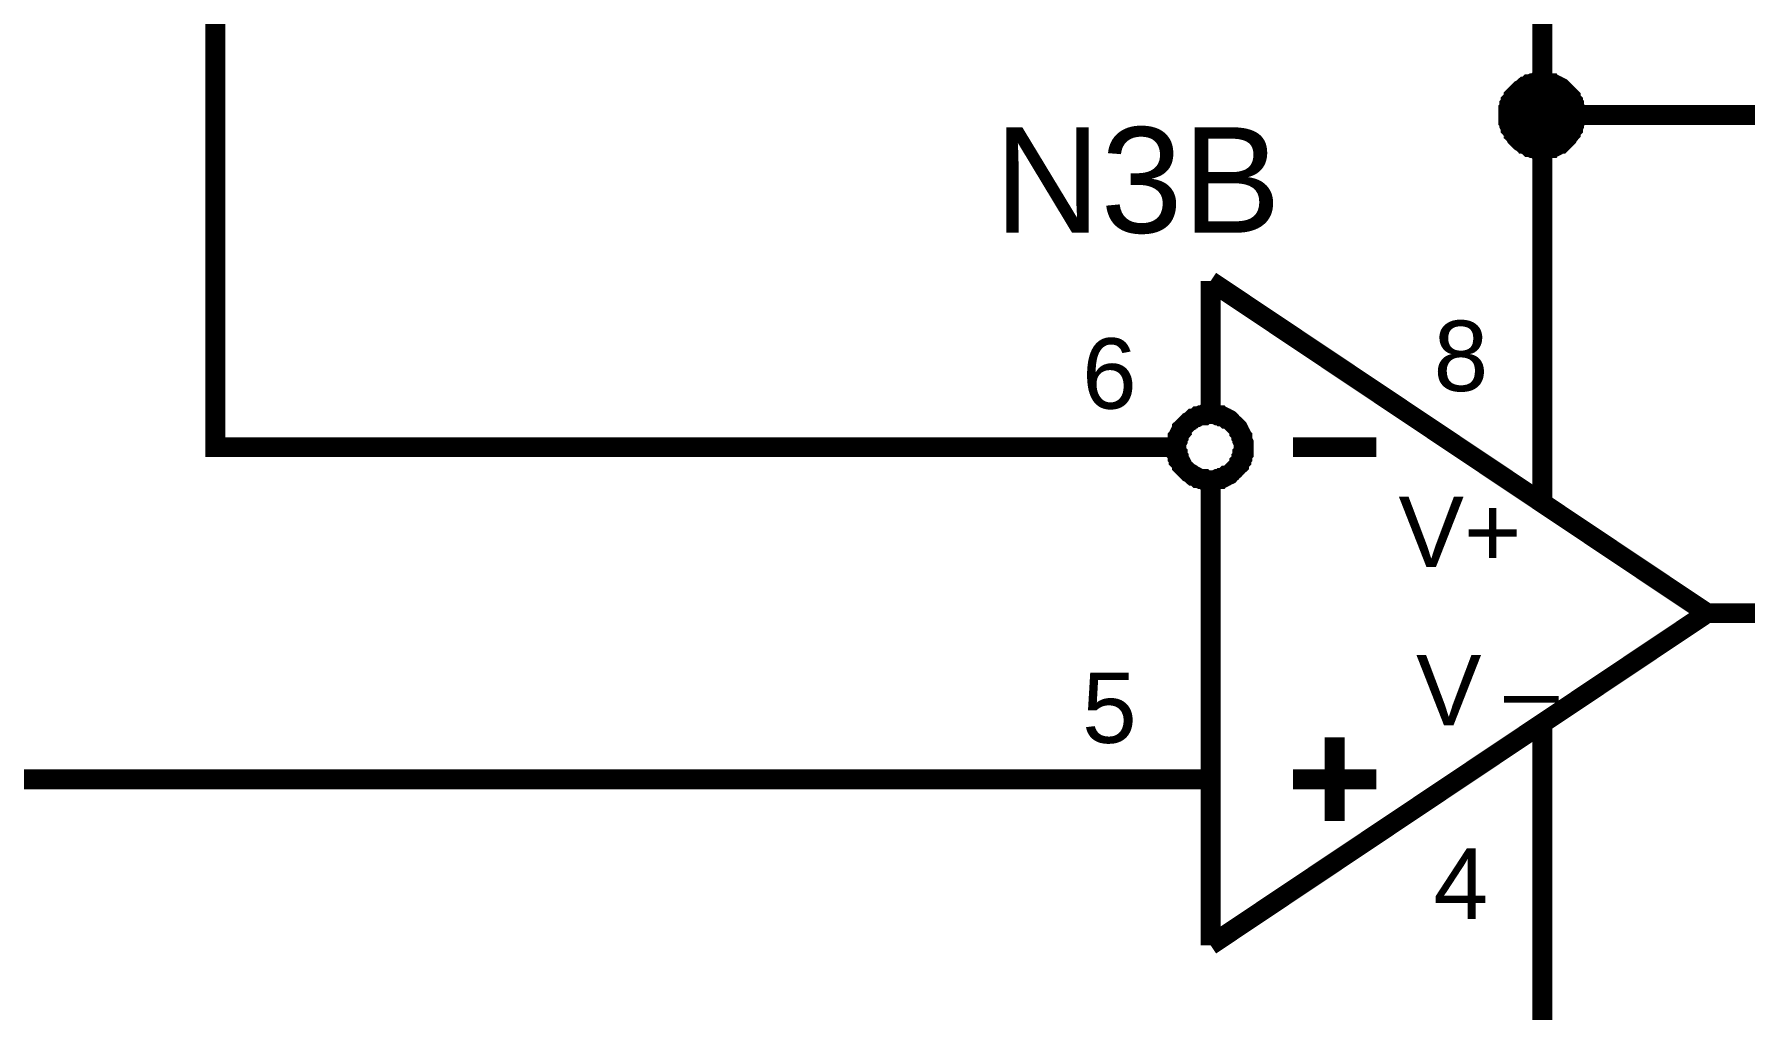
# Model space of a CAD drawing. Header units: millimetres. Extents: x -2024 to 917, y -725 to 13.
# Drawn here: x 406.88 to 432.66, y -294.76 to -280.07 of the extents above; entities that cross this region are included whole.
import ezdxf

# ---------------------------------------------------------------- set-up
doc = ezdxf.new("R2010")
doc.units = ezdxf.units.MM
doc.layers.add('Sheet', color=255, linetype='Continuous')
doc.styles.get("Standard").update_dxf_attribs({"font": 'arial.ttf'})

msp = doc.modelspace()

# ---------------------------------------------------------------- linework, layer by layer
at = {"layer": 'Sheet'}
for points, const_width in [([(429.607, -241.294), (429.607, -281.284), (429.607, -283.784)], 0.3), ([(422.109, -286.285), (409.613, -286.285), (409.613, -271.283), (412.112, -271.283)], 0.3), ([(429.094, -281.284), (429.094, -281.251), (429.094, -281.234), (429.094, -281.201), (429.11, -281.185), (429.11, -281.152), (429.11, -281.135), (429.127, -281.118), (429.127, -281.085), (429.143, -281.069), (429.16, -281.052), (429.176, -281.019), (429.176, -281.003), (429.193, -280.986), (429.21, -280.969), (429.226, -280.953), (429.243, -280.936), (429.259, -280.92), (429.276, -280.903), (429.309, -280.887), (429.325, -280.87), (429.342, -280.854), (429.359, -280.854), (429.392, -280.837), (429.408, -280.82), (429.425, -280.82), (429.458, -280.804), (429.474, -280.804), (429.508, -280.804), (429.524, -280.787), (429.557, -280.787), (429.574, -280.787), (429.607, -280.787)], 0.3), ([(429.094, -281.284), (429.094, -281.251), (429.094, -281.234), (429.094, -281.201), (429.11, -281.185), (429.11, -281.152), (429.11, -281.135), (429.127, -281.118), (429.127, -281.085), (429.143, -281.069), (429.16, -281.052), (429.176, -281.019), (429.176, -281.003), (429.193, -280.986), (429.21, -280.969), (429.226, -280.953), (429.243, -280.936), (429.259, -280.92), (429.276, -280.903), (429.309, -280.887), (429.325, -280.87), (429.342, -280.854), (429.359, -280.854), (429.392, -280.837), (429.408, -280.82), (429.425, -280.82), (429.458, -280.804), (429.474, -280.804), (429.508, -280.804), (429.524, -280.787), (429.557, -280.787), (429.574, -280.787), (429.607, -280.787)], 0.3), ([(429.094, -281.284), (429.094, -281.251), (429.094, -281.234), (429.094, -281.201), (429.11, -281.185), (429.11, -281.152), (429.11, -281.135), (429.127, -281.118), (429.127, -281.085), (429.143, -281.069), (429.16, -281.052), (429.176, -281.019), (429.176, -281.003), (429.193, -280.986), (429.21, -280.969), (429.226, -280.953), (429.243, -280.936), (429.259, -280.92), (429.276, -280.903), (429.309, -280.887), (429.325, -280.87), (429.342, -280.854), (429.359, -280.854), (429.392, -280.837), (429.408, -280.82), (429.425, -280.82), (429.458, -280.804), (429.474, -280.804), (429.508, -280.804), (429.524, -280.787), (429.557, -280.787), (429.574, -280.787), (429.607, -280.787)], 0.3), ([(429.094, -281.284), (429.094, -281.251), (429.094, -281.234), (429.094, -281.201), (429.11, -281.185), (429.11, -281.152), (429.11, -281.135), (429.127, -281.118), (429.127, -281.085), (429.143, -281.069), (429.16, -281.052), (429.176, -281.019), (429.176, -281.003), (429.193, -280.986), (429.21, -280.969), (429.226, -280.953), (429.243, -280.936), (429.259, -280.92), (429.276, -280.903), (429.309, -280.887), (429.325, -280.87), (429.342, -280.854), (429.359, -280.854), (429.392, -280.837), (429.408, -280.82), (429.425, -280.82), (429.458, -280.804), (429.474, -280.804), (429.508, -280.804), (429.524, -280.787), (429.557, -280.787), (429.574, -280.787), (429.607, -280.787)], 0.3), ([(429.607, -280.787), (429.607, -280.787)], 0.3), ([(429.607, -280.787), (429.623, -280.787), (429.656, -280.787), (429.673, -280.787), (429.706, -280.804), (429.723, -280.804), (429.756, -280.804), (429.772, -280.82), (429.789, -280.82), (429.822, -280.837), (429.839, -280.854), (429.855, -280.854), (429.888, -280.87), (429.905, -280.887), (429.921, -280.903), (429.938, -280.92), (429.954, -280.936), (429.971, -280.953), (429.988, -280.969), (430.004, -280.986), (430.021, -281.003), (430.037, -281.019), (430.037, -281.052), (430.054, -281.069), (430.07, -281.085), (430.07, -281.118), (430.087, -281.135), (430.087, -281.152), (430.087, -281.185), (430.103, -281.201), (430.103, -281.234), (430.103, -281.251), (430.103, -281.284)], 0.3), ([(429.607, -280.787), (429.607, -280.787)], 0.3), ([(429.607, -280.787), (429.623, -280.787), (429.656, -280.787), (429.673, -280.787), (429.706, -280.804), (429.723, -280.804), (429.756, -280.804), (429.772, -280.82), (429.789, -280.82), (429.822, -280.837), (429.839, -280.854), (429.855, -280.854), (429.888, -280.87), (429.905, -280.887), (429.921, -280.903), (429.938, -280.92), (429.954, -280.936), (429.971, -280.953), (429.988, -280.969), (430.004, -280.986), (430.021, -281.003), (430.037, -281.019), (430.037, -281.052), (430.054, -281.069), (430.07, -281.085), (430.07, -281.118), (430.087, -281.135), (430.087, -281.152), (430.087, -281.185), (430.103, -281.201), (430.103, -281.234), (430.103, -281.251), (430.103, -281.284)], 0.3), ([(429.607, -280.787), (429.607, -280.787)], 0.3), ([(429.607, -280.787), (429.623, -280.787), (429.656, -280.787), (429.673, -280.787), (429.706, -280.804), (429.723, -280.804), (429.756, -280.804), (429.772, -280.82), (429.789, -280.82), (429.822, -280.837), (429.839, -280.854), (429.855, -280.854), (429.888, -280.87), (429.905, -280.887), (429.921, -280.903), (429.938, -280.92), (429.954, -280.936), (429.971, -280.953), (429.988, -280.969), (430.004, -280.986), (430.021, -281.003), (430.037, -281.019), (430.037, -281.052), (430.054, -281.069), (430.07, -281.085), (430.07, -281.118), (430.087, -281.135), (430.087, -281.152), (430.087, -281.185), (430.103, -281.201), (430.103, -281.234), (430.103, -281.251), (430.103, -281.284)], 0.3), ([(429.607, -280.787), (429.607, -280.787)], 0.3), ([(429.607, -280.787), (429.623, -280.787), (429.656, -280.787), (429.673, -280.787), (429.706, -280.804), (429.723, -280.804), (429.756, -280.804), (429.772, -280.82), (429.789, -280.82), (429.822, -280.837), (429.839, -280.854), (429.855, -280.854), (429.888, -280.87), (429.905, -280.887), (429.921, -280.903), (429.938, -280.92), (429.954, -280.936), (429.971, -280.953), (429.988, -280.969), (430.004, -280.986), (430.021, -281.003), (430.037, -281.019), (430.037, -281.052), (430.054, -281.069), (430.07, -281.085), (430.07, -281.118), (430.087, -281.135), (430.087, -281.152), (430.087, -281.185), (430.103, -281.201), (430.103, -281.234), (430.103, -281.251), (430.103, -281.284)], 0.3), ([(429.094, -281.284), (429.094, -281.251), (429.094, -281.234), (429.094, -281.201), (429.11, -281.185), (429.11, -281.152), (429.11, -281.135), (429.127, -281.118), (429.127, -281.085), (429.143, -281.069), (429.16, -281.052), (429.176, -281.019), (429.176, -281.003), (429.193, -280.986), (429.21, -280.969), (429.226, -280.953), (429.243, -280.936), (429.259, -280.92), (429.276, -280.903), (429.309, -280.887), (429.325, -280.87), (429.342, -280.854), (429.359, -280.854), (429.392, -280.837), (429.408, -280.82), (429.425, -280.82), (429.458, -280.804), (429.474, -280.804), (429.508, -280.804), (429.524, -280.787), (429.557, -280.787), (429.574, -280.787), (429.607, -280.787)], 0.0991), ([(429.094, -281.284), (429.094, -281.251), (429.094, -281.234), (429.094, -281.201), (429.11, -281.185), (429.11, -281.152), (429.11, -281.135), (429.127, -281.118), (429.127, -281.085), (429.143, -281.069), (429.16, -281.052), (429.176, -281.019), (429.176, -281.003), (429.193, -280.986), (429.21, -280.969), (429.226, -280.953), (429.243, -280.936), (429.259, -280.92), (429.276, -280.903), (429.309, -280.887), (429.325, -280.87), (429.342, -280.854), (429.359, -280.854), (429.392, -280.837), (429.408, -280.82), (429.425, -280.82), (429.458, -280.804), (429.474, -280.804), (429.508, -280.804), (429.524, -280.787), (429.557, -280.787), (429.574, -280.787), (429.607, -280.787)], 0.0991), ([(429.094, -281.284), (429.094, -281.251), (429.094, -281.234), (429.094, -281.201), (429.11, -281.185), (429.11, -281.152), (429.11, -281.135), (429.127, -281.118), (429.127, -281.085), (429.143, -281.069), (429.16, -281.052), (429.176, -281.019), (429.176, -281.003), (429.193, -280.986), (429.21, -280.969), (429.226, -280.953), (429.243, -280.936), (429.259, -280.92), (429.276, -280.903), (429.309, -280.887), (429.325, -280.87), (429.342, -280.854), (429.359, -280.854), (429.392, -280.837), (429.408, -280.82), (429.425, -280.82), (429.458, -280.804), (429.474, -280.804), (429.508, -280.804), (429.524, -280.787), (429.557, -280.787), (429.574, -280.787), (429.607, -280.787)], 0.0991), ([(429.094, -281.284), (429.094, -281.251), (429.094, -281.234), (429.094, -281.201), (429.11, -281.185), (429.11, -281.152), (429.11, -281.135), (429.127, -281.118), (429.127, -281.085), (429.143, -281.069), (429.16, -281.052), (429.176, -281.019), (429.176, -281.003), (429.193, -280.986), (429.21, -280.969), (429.226, -280.953), (429.243, -280.936), (429.259, -280.92), (429.276, -280.903), (429.309, -280.887), (429.325, -280.87), (429.342, -280.854), (429.359, -280.854), (429.392, -280.837), (429.408, -280.82), (429.425, -280.82), (429.458, -280.804), (429.474, -280.804), (429.508, -280.804), (429.524, -280.787), (429.557, -280.787), (429.574, -280.787), (429.607, -280.787)], 0.0991), ([(429.607, -280.787), (429.607, -280.787)], 0.0991), ([(429.607, -280.787), (429.623, -280.787), (429.656, -280.787), (429.673, -280.787), (429.706, -280.804), (429.723, -280.804), (429.756, -280.804), (429.772, -280.82), (429.789, -280.82), (429.822, -280.837), (429.839, -280.854), (429.855, -280.854), (429.888, -280.87), (429.905, -280.887), (429.921, -280.903), (429.938, -280.92), (429.954, -280.936), (429.971, -280.953), (429.988, -280.969), (430.004, -280.986), (430.021, -281.003), (430.037, -281.019), (430.037, -281.052), (430.054, -281.069), (430.07, -281.085), (430.07, -281.118), (430.087, -281.135), (430.087, -281.152), (430.087, -281.185), (430.103, -281.201), (430.103, -281.234), (430.103, -281.251), (430.103, -281.284)], 0.0991), ([(429.607, -280.787), (429.607, -280.787)], 0.0991), ([(429.607, -280.787), (429.623, -280.787), (429.656, -280.787), (429.673, -280.787), (429.706, -280.804), (429.723, -280.804), (429.756, -280.804), (429.772, -280.82), (429.789, -280.82), (429.822, -280.837), (429.839, -280.854), (429.855, -280.854), (429.888, -280.87), (429.905, -280.887), (429.921, -280.903), (429.938, -280.92), (429.954, -280.936), (429.971, -280.953), (429.988, -280.969), (430.004, -280.986), (430.021, -281.003), (430.037, -281.019), (430.037, -281.052), (430.054, -281.069), (430.07, -281.085), (430.07, -281.118), (430.087, -281.135), (430.087, -281.152), (430.087, -281.185), (430.103, -281.201), (430.103, -281.234), (430.103, -281.251), (430.103, -281.284)], 0.0991), ([(429.607, -280.787), (429.607, -280.787)], 0.0991), ([(429.607, -280.787), (429.623, -280.787), (429.656, -280.787), (429.673, -280.787), (429.706, -280.804), (429.723, -280.804), (429.756, -280.804), (429.772, -280.82), (429.789, -280.82), (429.822, -280.837), (429.839, -280.854), (429.855, -280.854), (429.888, -280.87), (429.905, -280.887), (429.921, -280.903), (429.938, -280.92), (429.954, -280.936), (429.971, -280.953), (429.988, -280.969), (430.004, -280.986), (430.021, -281.003), (430.037, -281.019), (430.037, -281.052), (430.054, -281.069), (430.07, -281.085), (430.07, -281.118), (430.087, -281.135), (430.087, -281.152), (430.087, -281.185), (430.103, -281.201), (430.103, -281.234), (430.103, -281.251), (430.103, -281.284)], 0.0991), ([(429.607, -280.787), (429.607, -280.787)], 0.0991), ([(429.607, -280.787), (429.623, -280.787), (429.656, -280.787), (429.673, -280.787), (429.706, -280.804), (429.723, -280.804), (429.756, -280.804), (429.772, -280.82), (429.789, -280.82), (429.822, -280.837), (429.839, -280.854), (429.855, -280.854), (429.888, -280.87), (429.905, -280.887), (429.921, -280.903), (429.938, -280.92), (429.954, -280.936), (429.971, -280.953), (429.988, -280.969), (430.004, -280.986), (430.021, -281.003), (430.037, -281.019), (430.037, -281.052), (430.054, -281.069), (430.07, -281.085), (430.07, -281.118), (430.087, -281.135), (430.087, -281.152), (430.087, -281.185), (430.103, -281.201), (430.103, -281.234), (430.103, -281.251), (430.103, -281.284)], 0.0991), ([(429.607, -281.797), (429.574, -281.797), (429.557, -281.797), (429.524, -281.797), (429.508, -281.781), (429.474, -281.781), (429.458, -281.781), (429.425, -281.764), (429.408, -281.764), (429.392, -281.748), (429.359, -281.731), (429.342, -281.715), (429.325, -281.715), (429.309, -281.698), (429.276, -281.681), (429.259, -281.665), (429.243, -281.648), (429.226, -281.632), (429.21, -281.615), (429.193, -281.582), (429.176, -281.566), (429.176, -281.549), (429.16, -281.532), (429.143, -281.499), (429.127, -281.483), (429.127, -281.466), (429.11, -281.433), (429.11, -281.417), (429.11, -281.383), (429.094, -281.367), (429.094, -281.334), (429.094, -281.317), (429.094, -281.284)], 0.3), ([(429.094, -281.284), (429.094, -281.284)], 0.3), ([(429.607, -281.797), (429.574, -281.797), (429.557, -281.797), (429.524, -281.797), (429.508, -281.781), (429.474, -281.781), (429.458, -281.781), (429.425, -281.764), (429.408, -281.764), (429.392, -281.748), (429.359, -281.731), (429.342, -281.715), (429.325, -281.715), (429.309, -281.698), (429.276, -281.681), (429.259, -281.665), (429.243, -281.648), (429.226, -281.632), (429.21, -281.615), (429.193, -281.582), (429.176, -281.566), (429.176, -281.549), (429.16, -281.532), (429.143, -281.499), (429.127, -281.483), (429.127, -281.466), (429.11, -281.433), (429.11, -281.417), (429.11, -281.383), (429.094, -281.367), (429.094, -281.334), (429.094, -281.317), (429.094, -281.284)], 0.3), ([(429.094, -281.284), (429.094, -281.284)], 0.3), ([(429.607, -281.797), (429.574, -281.797), (429.557, -281.797), (429.524, -281.797), (429.508, -281.781), (429.474, -281.781), (429.458, -281.781), (429.425, -281.764), (429.408, -281.764), (429.392, -281.748), (429.359, -281.731), (429.342, -281.715), (429.325, -281.715), (429.309, -281.698), (429.276, -281.681), (429.259, -281.665), (429.243, -281.648), (429.226, -281.632), (429.21, -281.615), (429.193, -281.582), (429.176, -281.566), (429.176, -281.549), (429.16, -281.532), (429.143, -281.499), (429.127, -281.483), (429.127, -281.466), (429.11, -281.433), (429.11, -281.417), (429.11, -281.383), (429.094, -281.367), (429.094, -281.334), (429.094, -281.317), (429.094, -281.284)], 0.3), ([(429.094, -281.284), (429.094, -281.284)], 0.3), ([(429.607, -281.797), (429.574, -281.797), (429.557, -281.797), (429.524, -281.797), (429.508, -281.781), (429.474, -281.781), (429.458, -281.781), (429.425, -281.764), (429.408, -281.764), (429.392, -281.748), (429.359, -281.731), (429.342, -281.715), (429.325, -281.715), (429.309, -281.698), (429.276, -281.681), (429.259, -281.665), (429.243, -281.648), (429.226, -281.632), (429.21, -281.615), (429.193, -281.582), (429.176, -281.566), (429.176, -281.549), (429.16, -281.532), (429.143, -281.499), (429.127, -281.483), (429.127, -281.466), (429.11, -281.433), (429.11, -281.417), (429.11, -281.383), (429.094, -281.367), (429.094, -281.334), (429.094, -281.317), (429.094, -281.284)], 0.3), ([(429.094, -281.284), (429.094, -281.284)], 0.3), ([(429.607, -281.284), (439.587, -281.284), (439.587, -293.786)], 0.3), ([(430.103, -281.284), (430.103, -281.317), (430.103, -281.334), (430.103, -281.367), (430.087, -281.383), (430.087, -281.417), (430.087, -281.433), (430.07, -281.466), (430.07, -281.483), (430.054, -281.499), (430.037, -281.532), (430.037, -281.549), (430.021, -281.566), (430.004, -281.582), (429.988, -281.615), (429.971, -281.632), (429.954, -281.648), (429.938, -281.665), (429.921, -281.681), (429.905, -281.698), (429.888, -281.715), (429.855, -281.715), (429.839, -281.731), (429.822, -281.748), (429.789, -281.764), (429.772, -281.764), (429.756, -281.781), (429.723, -281.781), (429.706, -281.781), (429.673, -281.797), (429.656, -281.797), (429.623, -281.797), (429.607, -281.797)], 0.3), ([(430.103, -281.284), (430.103, -281.317), (430.103, -281.334), (430.103, -281.367), (430.087, -281.383), (430.087, -281.417), (430.087, -281.433), (430.07, -281.466), (430.07, -281.483), (430.054, -281.499), (430.037, -281.532), (430.037, -281.549), (430.021, -281.566), (430.004, -281.582), (429.988, -281.615), (429.971, -281.632), (429.954, -281.648), (429.938, -281.665), (429.921, -281.681), (429.905, -281.698), (429.888, -281.715), (429.855, -281.715), (429.839, -281.731), (429.822, -281.748), (429.789, -281.764), (429.772, -281.764), (429.756, -281.781), (429.723, -281.781), (429.706, -281.781), (429.673, -281.797), (429.656, -281.797), (429.623, -281.797), (429.607, -281.797)], 0.3), ([(430.103, -281.284), (430.103, -281.317), (430.103, -281.334), (430.103, -281.367), (430.087, -281.383), (430.087, -281.417), (430.087, -281.433), (430.07, -281.466), (430.07, -281.483), (430.054, -281.499), (430.037, -281.532), (430.037, -281.549), (430.021, -281.566), (430.004, -281.582), (429.988, -281.615), (429.971, -281.632), (429.954, -281.648), (429.938, -281.665), (429.921, -281.681), (429.905, -281.698), (429.888, -281.715), (429.855, -281.715), (429.839, -281.731), (429.822, -281.748), (429.789, -281.764), (429.772, -281.764), (429.756, -281.781), (429.723, -281.781), (429.706, -281.781), (429.673, -281.797), (429.656, -281.797), (429.623, -281.797), (429.607, -281.797)], 0.3), ([(430.103, -281.284), (430.103, -281.317), (430.103, -281.334), (430.103, -281.367), (430.087, -281.383), (430.087, -281.417), (430.087, -281.433), (430.07, -281.466), (430.07, -281.483), (430.054, -281.499), (430.037, -281.532), (430.037, -281.549), (430.021, -281.566), (430.004, -281.582), (429.988, -281.615), (429.971, -281.632), (429.954, -281.648), (429.938, -281.665), (429.921, -281.681), (429.905, -281.698), (429.888, -281.715), (429.855, -281.715), (429.839, -281.731), (429.822, -281.748), (429.789, -281.764), (429.772, -281.764), (429.756, -281.781), (429.723, -281.781), (429.706, -281.781), (429.673, -281.797), (429.656, -281.797), (429.623, -281.797), (429.607, -281.797)], 0.3), ([(430.103, -281.284), (430.103, -281.284), (430.103, -281.284), (430.103, -281.284), (430.103, -281.284), (430.103, -281.284), (430.103, -281.284), (430.103, -281.284), (430.103, -281.284), (430.103, -281.284), (430.103, -281.284), (430.103, -281.284), (430.103, -281.284), (430.103, -281.284), (430.103, -281.284), (430.103, -281.284), (430.103, -281.284), (430.103, -281.284), (430.103, -281.284), (430.103, -281.284), (430.103, -281.284), (430.103, -281.284), (430.103, -281.284), (430.103, -281.284), (430.103, -281.284), (430.103, -281.284), (430.103, -281.284), (430.103, -281.284), (430.103, -281.284), (430.103, -281.284), (430.103, -281.284), (430.103, -281.284), (430.103, -281.284)], 0.3), ([(430.103, -281.284), (430.103, -281.284)], 0.3), ([(430.103, -281.284), (430.103, -281.284), (430.103, -281.284), (430.103, -281.284), (430.103, -281.284), (430.103, -281.284), (430.103, -281.284), (430.103, -281.284), (430.103, -281.284), (430.103, -281.284), (430.103, -281.284), (430.103, -281.284), (430.103, -281.284), (430.103, -281.284), (430.103, -281.284), (430.103, -281.284), (430.103, -281.284), (430.103, -281.284), (430.103, -281.284), (430.103, -281.284), (430.103, -281.284), (430.103, -281.284), (430.103, -281.284), (430.103, -281.284), (430.103, -281.284), (430.103, -281.284), (430.103, -281.284), (430.103, -281.284), (430.103, -281.284), (430.103, -281.284), (430.103, -281.284), (430.103, -281.284), (430.103, -281.284)], 0.3), ([(430.103, -281.284), (430.103, -281.284)], 0.3), ([(430.103, -281.284), (430.103, -281.284), (430.103, -281.284), (430.103, -281.284), (430.103, -281.284), (430.103, -281.284), (430.103, -281.284), (430.103, -281.284), (430.103, -281.284), (430.103, -281.284), (430.103, -281.284), (430.103, -281.284), (430.103, -281.284), (430.103, -281.284), (430.103, -281.284), (430.103, -281.284), (430.103, -281.284), (430.103, -281.284), (430.103, -281.284), (430.103, -281.284), (430.103, -281.284), (430.103, -281.284), (430.103, -281.284), (430.103, -281.284), (430.103, -281.284), (430.103, -281.284), (430.103, -281.284), (430.103, -281.284), (430.103, -281.284), (430.103, -281.284), (430.103, -281.284), (430.103, -281.284), (430.103, -281.284)], 0.3), ([(430.103, -281.284), (430.103, -281.284)], 0.3), ([(430.103, -281.284), (430.103, -281.284), (430.103, -281.284), (430.103, -281.284), (430.103, -281.284), (430.103, -281.284), (430.103, -281.284), (430.103, -281.284), (430.103, -281.284), (430.103, -281.284), (430.103, -281.284), (430.103, -281.284), (430.103, -281.284), (430.103, -281.284), (430.103, -281.284), (430.103, -281.284), (430.103, -281.284), (430.103, -281.284), (430.103, -281.284), (430.103, -281.284), (430.103, -281.284), (430.103, -281.284), (430.103, -281.284), (430.103, -281.284), (430.103, -281.284), (430.103, -281.284), (430.103, -281.284), (430.103, -281.284), (430.103, -281.284), (430.103, -281.284), (430.103, -281.284), (430.103, -281.284), (430.103, -281.284)], 0.3), ([(430.103, -281.284), (430.103, -281.284)], 0.3), ([(429.607, -281.797), (429.574, -281.797), (429.557, -281.797), (429.524, -281.797), (429.508, -281.781), (429.474, -281.781), (429.458, -281.781), (429.425, -281.764), (429.408, -281.764), (429.392, -281.748), (429.359, -281.731), (429.342, -281.715), (429.325, -281.715), (429.309, -281.698), (429.276, -281.681), (429.259, -281.665), (429.243, -281.648), (429.226, -281.632), (429.21, -281.615), (429.193, -281.582), (429.176, -281.566), (429.176, -281.549), (429.16, -281.532), (429.143, -281.499), (429.127, -281.483), (429.127, -281.466), (429.11, -281.433), (429.11, -281.417), (429.11, -281.383), (429.094, -281.367), (429.094, -281.334), (429.094, -281.317), (429.094, -281.284)], 0.0991), ([(429.094, -281.284), (429.094, -281.284)], 0.0991), ([(429.607, -281.797), (429.574, -281.797), (429.557, -281.797), (429.524, -281.797), (429.508, -281.781), (429.474, -281.781), (429.458, -281.781), (429.425, -281.764), (429.408, -281.764), (429.392, -281.748), (429.359, -281.731), (429.342, -281.715), (429.325, -281.715), (429.309, -281.698), (429.276, -281.681), (429.259, -281.665), (429.243, -281.648), (429.226, -281.632), (429.21, -281.615), (429.193, -281.582), (429.176, -281.566), (429.176, -281.549), (429.16, -281.532), (429.143, -281.499), (429.127, -281.483), (429.127, -281.466), (429.11, -281.433), (429.11, -281.417), (429.11, -281.383), (429.094, -281.367), (429.094, -281.334), (429.094, -281.317), (429.094, -281.284)], 0.0991), ([(429.094, -281.284), (429.094, -281.284)], 0.0991), ([(429.607, -281.797), (429.574, -281.797), (429.557, -281.797), (429.524, -281.797), (429.508, -281.781), (429.474, -281.781), (429.458, -281.781), (429.425, -281.764), (429.408, -281.764), (429.392, -281.748), (429.359, -281.731), (429.342, -281.715), (429.325, -281.715), (429.309, -281.698), (429.276, -281.681), (429.259, -281.665), (429.243, -281.648), (429.226, -281.632), (429.21, -281.615), (429.193, -281.582), (429.176, -281.566), (429.176, -281.549), (429.16, -281.532), (429.143, -281.499), (429.127, -281.483), (429.127, -281.466), (429.11, -281.433), (429.11, -281.417), (429.11, -281.383), (429.094, -281.367), (429.094, -281.334), (429.094, -281.317), (429.094, -281.284)], 0.0991), ([(429.094, -281.284), (429.094, -281.284)], 0.0991), ([(429.607, -281.797), (429.574, -281.797), (429.557, -281.797), (429.524, -281.797), (429.508, -281.781), (429.474, -281.781), (429.458, -281.781), (429.425, -281.764), (429.408, -281.764), (429.392, -281.748), (429.359, -281.731), (429.342, -281.715), (429.325, -281.715), (429.309, -281.698), (429.276, -281.681), (429.259, -281.665), (429.243, -281.648), (429.226, -281.632), (429.21, -281.615), (429.193, -281.582), (429.176, -281.566), (429.176, -281.549), (429.16, -281.532), (429.143, -281.499), (429.127, -281.483), (429.127, -281.466), (429.11, -281.433), (429.11, -281.417), (429.11, -281.383), (429.094, -281.367), (429.094, -281.334), (429.094, -281.317), (429.094, -281.284)], 0.0991), ([(429.094, -281.284), (429.094, -281.284)], 0.0991), ([(430.103, -281.284), (430.103, -281.317), (430.103, -281.334), (430.103, -281.367), (430.087, -281.383), (430.087, -281.417), (430.087, -281.433), (430.07, -281.466), (430.07, -281.483), (430.054, -281.499), (430.037, -281.532), (430.037, -281.549), (430.021, -281.566), (430.004, -281.582), (429.988, -281.615), (429.971, -281.632), (429.954, -281.648), (429.938, -281.665), (429.921, -281.681), (429.905, -281.698), (429.888, -281.715), (429.855, -281.715), (429.839, -281.731), (429.822, -281.748), (429.789, -281.764), (429.772, -281.764), (429.756, -281.781), (429.723, -281.781), (429.706, -281.781), (429.673, -281.797), (429.656, -281.797), (429.623, -281.797), (429.607, -281.797)], 0.0991), ([(430.103, -281.284), (430.103, -281.317), (430.103, -281.334), (430.103, -281.367), (430.087, -281.383), (430.087, -281.417), (430.087, -281.433), (430.07, -281.466), (430.07, -281.483), (430.054, -281.499), (430.037, -281.532), (430.037, -281.549), (430.021, -281.566), (430.004, -281.582), (429.988, -281.615), (429.971, -281.632), (429.954, -281.648), (429.938, -281.665), (429.921, -281.681), (429.905, -281.698), (429.888, -281.715), (429.855, -281.715), (429.839, -281.731), (429.822, -281.748), (429.789, -281.764), (429.772, -281.764), (429.756, -281.781), (429.723, -281.781), (429.706, -281.781), (429.673, -281.797), (429.656, -281.797), (429.623, -281.797), (429.607, -281.797)], 0.0991), ([(430.103, -281.284), (430.103, -281.317), (430.103, -281.334), (430.103, -281.367), (430.087, -281.383), (430.087, -281.417), (430.087, -281.433), (430.07, -281.466), (430.07, -281.483), (430.054, -281.499), (430.037, -281.532), (430.037, -281.549), (430.021, -281.566), (430.004, -281.582), (429.988, -281.615), (429.971, -281.632), (429.954, -281.648), (429.938, -281.665), (429.921, -281.681), (429.905, -281.698), (429.888, -281.715), (429.855, -281.715), (429.839, -281.731), (429.822, -281.748), (429.789, -281.764), (429.772, -281.764), (429.756, -281.781), (429.723, -281.781), (429.706, -281.781), (429.673, -281.797), (429.656, -281.797), (429.623, -281.797), (429.607, -281.797)], 0.0991), ([(430.103, -281.284), (430.103, -281.317), (430.103, -281.334), (430.103, -281.367), (430.087, -281.383), (430.087, -281.417), (430.087, -281.433), (430.07, -281.466), (430.07, -281.483), (430.054, -281.499), (430.037, -281.532), (430.037, -281.549), (430.021, -281.566), (430.004, -281.582), (429.988, -281.615), (429.971, -281.632), (429.954, -281.648), (429.938, -281.665), (429.921, -281.681), (429.905, -281.698), (429.888, -281.715), (429.855, -281.715), (429.839, -281.731), (429.822, -281.748), (429.789, -281.764), (429.772, -281.764), (429.756, -281.781), (429.723, -281.781), (429.706, -281.781), (429.673, -281.797), (429.656, -281.797), (429.623, -281.797), (429.607, -281.797)], 0.0991), ([(430.103, -281.284), (430.103, -281.284), (430.103, -281.284), (430.103, -281.284), (430.103, -281.284), (430.103, -281.284), (430.103, -281.284), (430.103, -281.284), (430.103, -281.284), (430.103, -281.284), (430.103, -281.284), (430.103, -281.284), (430.103, -281.284), (430.103, -281.284), (430.103, -281.284), (430.103, -281.284), (430.103, -281.284), (430.103, -281.284), (430.103, -281.284), (430.103, -281.284), (430.103, -281.284), (430.103, -281.284), (430.103, -281.284), (430.103, -281.284), (430.103, -281.284), (430.103, -281.284), (430.103, -281.284), (430.103, -281.284), (430.103, -281.284), (430.103, -281.284), (430.103, -281.284), (430.103, -281.284), (430.103, -281.284)], 0.0991), ([(430.103, -281.284), (430.103, -281.284)], 0.0991), ([(430.103, -281.284), (430.103, -281.284), (430.103, -281.284), (430.103, -281.284), (430.103, -281.284), (430.103, -281.284), (430.103, -281.284), (430.103, -281.284), (430.103, -281.284), (430.103, -281.284), (430.103, -281.284), (430.103, -281.284), (430.103, -281.284), (430.103, -281.284), (430.103, -281.284), (430.103, -281.284), (430.103, -281.284), (430.103, -281.284), (430.103, -281.284), (430.103, -281.284), (430.103, -281.284), (430.103, -281.284), (430.103, -281.284), (430.103, -281.284), (430.103, -281.284), (430.103, -281.284), (430.103, -281.284), (430.103, -281.284), (430.103, -281.284), (430.103, -281.284), (430.103, -281.284), (430.103, -281.284), (430.103, -281.284)], 0.0991), ([(430.103, -281.284), (430.103, -281.284)], 0.0991), ([(430.103, -281.284), (430.103, -281.284), (430.103, -281.284), (430.103, -281.284), (430.103, -281.284), (430.103, -281.284), (430.103, -281.284), (430.103, -281.284), (430.103, -281.284), (430.103, -281.284), (430.103, -281.284), (430.103, -281.284), (430.103, -281.284), (430.103, -281.284), (430.103, -281.284), (430.103, -281.284), (430.103, -281.284), (430.103, -281.284), (430.103, -281.284), (430.103, -281.284), (430.103, -281.284), (430.103, -281.284), (430.103, -281.284), (430.103, -281.284), (430.103, -281.284), (430.103, -281.284), (430.103, -281.284), (430.103, -281.284), (430.103, -281.284), (430.103, -281.284), (430.103, -281.284), (430.103, -281.284), (430.103, -281.284)], 0.0991), ([(430.103, -281.284), (430.103, -281.284)], 0.0991), ([(430.103, -281.284), (430.103, -281.284), (430.103, -281.284), (430.103, -281.284), (430.103, -281.284), (430.103, -281.284), (430.103, -281.284), (430.103, -281.284), (430.103, -281.284), (430.103, -281.284), (430.103, -281.284), (430.103, -281.284), (430.103, -281.284), (430.103, -281.284), (430.103, -281.284), (430.103, -281.284), (430.103, -281.284), (430.103, -281.284), (430.103, -281.284), (430.103, -281.284), (430.103, -281.284), (430.103, -281.284), (430.103, -281.284), (430.103, -281.284), (430.103, -281.284), (430.103, -281.284), (430.103, -281.284), (430.103, -281.284), (430.103, -281.284), (430.103, -281.284), (430.103, -281.284), (430.103, -281.284), (430.103, -281.284)], 0.0991), ([(430.103, -281.284), (430.103, -281.284)], 0.0991), ([(424.608, -283.784), (424.608, -285.672)], 0.3), ([(424.608, -283.784), (432.089, -288.785)], 0.3), ([(429.607, -287.096), (429.607, -283.784)], 0.3), ([(424.095, -286.285), (424.095, -286.268), (424.095, -286.235), (424.095, -286.219), (424.112, -286.186), (424.112, -286.169), (424.112, -286.136), (424.128, -286.119), (424.128, -286.103), (424.145, -286.07), (424.162, -286.053), (424.178, -286.036), (424.178, -286.003), (424.195, -285.987), (424.211, -285.97), (424.228, -285.954), (424.244, -285.937), (424.261, -285.921), (424.277, -285.904), (424.31, -285.887), (424.327, -285.871), (424.344, -285.854), (424.36, -285.854), (424.393, -285.838), (424.41, -285.821), (424.426, -285.821), (424.459, -285.805), (424.476, -285.805), (424.509, -285.805), (424.526, -285.788), (424.559, -285.788), (424.575, -285.788), (424.608, -285.788)], 0.3), ([(424.608, -285.788), (424.575, -285.788), (424.559, -285.788), (424.526, -285.788), (424.509, -285.805), (424.476, -285.805), (424.459, -285.805), (424.426, -285.821), (424.41, -285.821), (424.393, -285.838), (424.36, -285.854), (424.344, -285.854), (424.327, -285.871), (424.31, -285.887), (424.277, -285.904), (424.261, -285.921), (424.244, -285.937), (424.228, -285.954), (424.211, -285.97), (424.195, -285.987), (424.178, -286.003), (424.178, -286.036), (424.162, -286.053), (424.145, -286.07), (424.128, -286.103), (424.128, -286.119), (424.112, -286.136), (424.112, -286.169), (424.112, -286.186), (424.095, -286.219), (424.095, -286.235), (424.095, -286.268), (424.095, -286.285)], 0.3), ([(424.608, -285.788), (424.625, -285.788), (424.658, -285.788), (424.675, -285.788), (424.708, -285.805), (424.724, -285.805), (424.757, -285.805), (424.774, -285.821), (424.79, -285.821), (424.824, -285.838), (424.84, -285.854), (424.857, -285.854), (424.89, -285.871), (424.906, -285.887), (424.923, -285.904), (424.939, -285.921), (424.956, -285.937), (424.973, -285.954), (424.989, -285.97), (425.006, -285.987), (425.022, -286.003), (425.039, -286.036), (425.039, -286.053), (425.055, -286.07), (425.072, -286.103), (425.072, -286.119), (425.088, -286.136), (425.088, -286.169), (425.088, -286.186), (425.105, -286.219), (425.105, -286.235), (425.105, -286.268), (425.105, -286.285)], 0.3), ([(425.105, -286.285), (425.105, -286.268), (425.105, -286.235), (425.105, -286.219), (425.088, -286.186), (425.088, -286.169), (425.088, -286.136), (425.072, -286.119), (425.072, -286.103), (425.055, -286.07), (425.039, -286.053), (425.039, -286.036), (425.022, -286.003), (425.006, -285.987), (424.989, -285.97), (424.973, -285.954), (424.956, -285.937), (424.939, -285.921), (424.923, -285.904), (424.906, -285.887), (424.89, -285.871), (424.857, -285.854), (424.84, -285.854), (424.824, -285.838), (424.79, -285.821), (424.774, -285.821), (424.757, -285.805), (424.724, -285.805), (424.708, -285.805), (424.675, -285.788), (424.658, -285.788), (424.625, -285.788), (424.608, -285.788)], 0.3), ([(424.095, -286.285), (422.109, -286.285)], 0.3), ([(424.608, -286.782), (424.575, -286.782), (424.559, -286.782), (424.526, -286.782), (424.509, -286.765), (424.476, -286.765), (424.459, -286.765), (424.426, -286.749), (424.41, -286.749), (424.393, -286.732), (424.36, -286.715), (424.344, -286.715), (424.327, -286.699), (424.31, -286.682), (424.277, -286.666), (424.261, -286.649), (424.244, -286.633), (424.228, -286.616), (424.211, -286.599), (424.195, -286.583), (424.178, -286.566), (424.178, -286.55), (424.162, -286.517), (424.145, -286.5), (424.128, -286.484), (424.128, -286.45), (424.112, -286.434), (424.112, -286.417), (424.112, -286.384), (424.095, -286.368), (424.095, -286.335), (424.095, -286.318), (424.095, -286.285)], 0.3), ([(424.095, -286.285), (424.095, -286.285)], 0.3), ([(424.095, -286.285), (424.095, -286.318), (424.095, -286.335), (424.095, -286.368), (424.112, -286.384), (424.112, -286.417), (424.112, -286.434), (424.128, -286.45), (424.128, -286.484), (424.145, -286.5), (424.162, -286.517), (424.178, -286.55), (424.178, -286.566), (424.195, -286.583), (424.211, -286.599), (424.228, -286.616), (424.244, -286.633), (424.261, -286.649), (424.277, -286.666), (424.31, -286.682), (424.327, -286.699), (424.344, -286.715), (424.36, -286.715), (424.393, -286.732), (424.41, -286.749), (424.426, -286.749), (424.459, -286.765), (424.476, -286.765), (424.509, -286.765), (424.526, -286.782), (424.559, -286.782), (424.575, -286.782), (424.608, -286.782)], 0.3), ([(425.105, -286.285), (425.105, -286.318), (425.105, -286.335), (425.105, -286.368), (425.088, -286.384), (425.088, -286.417), (425.088, -286.434), (425.072, -286.45), (425.072, -286.484), (425.055, -286.5), (425.039, -286.517), (425.039, -286.55), (425.022, -286.566), (425.006, -286.583), (424.989, -286.599), (424.973, -286.616), (424.956, -286.633), (424.939, -286.649), (424.923, -286.666), (424.906, -286.682), (424.89, -286.699), (424.857, -286.715), (424.84, -286.715), (424.824, -286.732), (424.79, -286.749), (424.774, -286.749), (424.757, -286.765), (424.724, -286.765), (424.708, -286.765), (424.675, -286.782), (424.658, -286.782), (424.625, -286.782), (424.608, -286.782)], 0.3), ([(424.608, -286.782), (424.625, -286.782), (424.658, -286.782), (424.675, -286.782), (424.708, -286.765), (424.724, -286.765), (424.757, -286.765), (424.774, -286.749), (424.79, -286.749), (424.824, -286.732), (424.84, -286.715), (424.857, -286.715), (424.89, -286.699), (424.906, -286.682), (424.923, -286.666), (424.939, -286.649), (424.956, -286.633), (424.973, -286.616), (424.989, -286.599), (425.006, -286.583), (425.022, -286.566), (425.039, -286.55), (425.039, -286.517), (425.055, -286.5), (425.072, -286.484), (425.072, -286.45), (425.088, -286.434), (425.088, -286.417), (425.088, -286.384), (425.105, -286.368), (425.105, -286.335), (425.105, -286.318), (425.105, -286.285)], 0.3), ([(425.105, -286.285), (425.105, -286.285), (425.105, -286.285), (425.105, -286.285), (425.105, -286.285), (425.105, -286.285), (425.105, -286.285), (425.105, -286.285), (425.105, -286.285), (425.105, -286.285), (425.105, -286.285), (425.105, -286.285), (425.105, -286.285), (425.105, -286.285), (425.105, -286.285), (425.105, -286.285), (425.105, -286.285), (425.105, -286.285), (425.105, -286.285), (425.105, -286.285), (425.105, -286.285), (425.105, -286.285), (425.105, -286.285), (425.105, -286.285), (425.105, -286.285), (425.105, -286.285), (425.105, -286.285), (425.105, -286.285), (425.105, -286.285), (425.105, -286.285), (425.105, -286.285), (425.105, -286.285), (425.105, -286.285)], 0.3), ([(425.105, -286.285), (425.105, -286.285)], 0.3), ([(425.85, -286.285), (427.108, -286.285)], 0.3), ([(424.608, -286.914), (424.608, -293.786)], 0.3), ([(432.089, -288.785), (424.608, -293.786)], 0.3), ([(432.089, -288.785), (434.589, -288.785)], 0.3), ([(429.607, -290.491), (429.607, -293.786)], 0.3), ([(426.479, -290.656), (426.479, -291.915)], 0.3), ([(382.122, -291.286), (394.618, -291.286), (404.615, -291.286), (422.109, -291.286)], 0.3), ([(424.608, -291.286), (422.109, -291.286)], 0.3), ([(425.85, -291.286), (427.108, -291.286)], 0.3), ([(439.587, -301.287), (439.587, -308.788), (429.607, -308.788), (429.607, -293.786)], 0.3)]:
    msp.add_lwpolyline(points, dxfattribs=dict(at, const_width=const_width))
at = {"layer": 'Sheet', "const_width": 0.508}
msp.add_lwpolyline([(429.335, -281.282, 1), (429.843, -281.282, 1)], format="xyb", close=True, dxfattribs=at)

# ---------------------------------------------------------------- texts
at = {"layer": 'Sheet'}
for s, height, p in [('N3B', 1.5897, (421.348, -283.056)), ('8', 1.06, (427.968, -285.44)), ('6', 1.06, (422.672, -285.705)), ('V+', 1.0598, (427.439, -288.09)), ('V', 1.06, (427.703, -290.474)), ('5', 1.06, (422.672, -290.739)), ('–', 1.06, (429.028, -290.474)), ('4', 1.06, (427.968, -293.389))]:
    msp.add_text(s, height=height, dxfattribs=at).set_placement(p)

doc.saveas('drawing.dxf')
